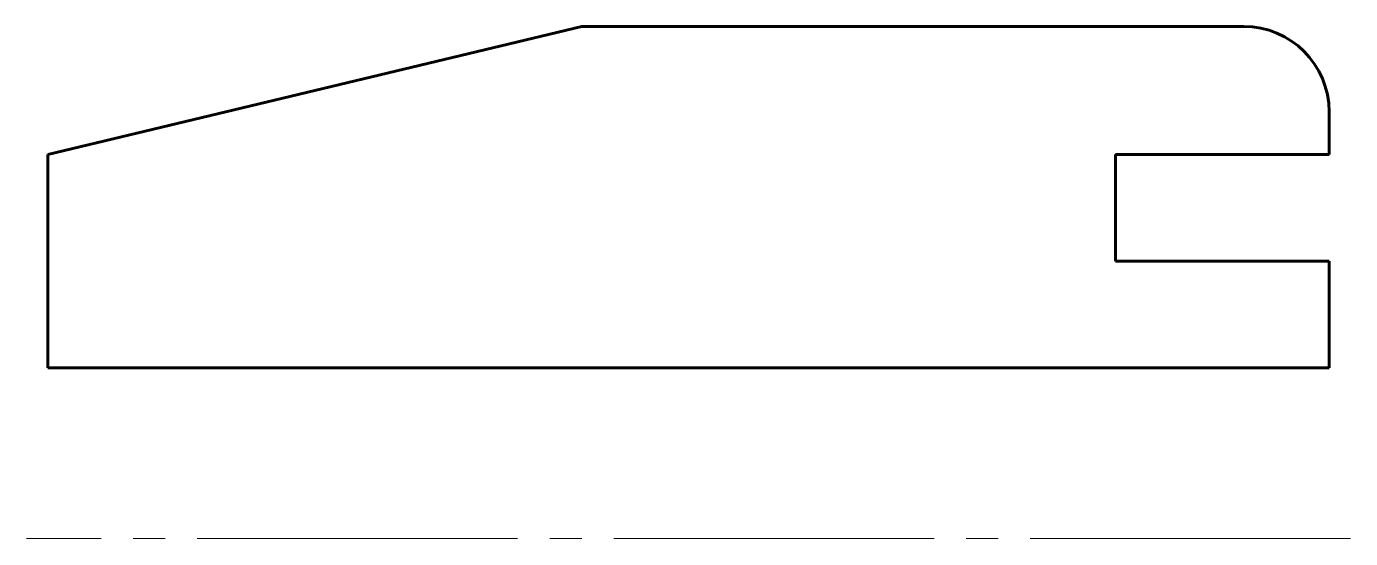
# Model space of a CAD drawing. Header units: millimetres. Extents: x -61 to 1, y 0 to 24.
import ezdxf

# ---------------------------------------------------------------- set-up
doc = ezdxf.new("R2010")
doc.units = ezdxf.units.MM
doc.linetypes.add('K5LT32768', pattern=[0])
doc.linetypes.add('K5LT32769', pattern=[19.5, 15, -1.5, 1.5, -1.5])
doc.layers.add('Системный слой', color=7, linetype='Continuous')

msp = doc.modelspace()

# ---------------------------------------------------------------- linework, layer by layer
at = {"layer": 'Системный слой', "color": 150, "linetype": 'K5LT32768', "lineweight": 60, "true_color": 0x0080ff}
for p, q in [((-60, 18), (-35, 24)), ((-4, 24), (-35, 24)), ((0, 18), (0, 20)), ((-60, 18), (-60, 8)), ((0, 18), (-10, 18)), ((-10, 18), (-10, 13)), ((-10, 13), (0, 13)), ((0, 8), (0, 13)), ((0, 8), (-60, 8))]:
    msp.add_line(p, q, dxfattribs=at)
at = {"layer": 'Системный слой', "color": 30, "linetype": 'K5LT32769', "lineweight": 18, "true_color": 0xff8000}
msp.add_line((1, 0), (-61, 0), dxfattribs=at)
at = {"layer": 'Системный слой', "color": 150, "linetype": 'K5LT32768', "lineweight": 60, "true_color": 0x0080ff}
msp.add_arc((-4, 20), 4, 0, 90, dxfattribs=at)

doc.saveas('drawing.dxf')
